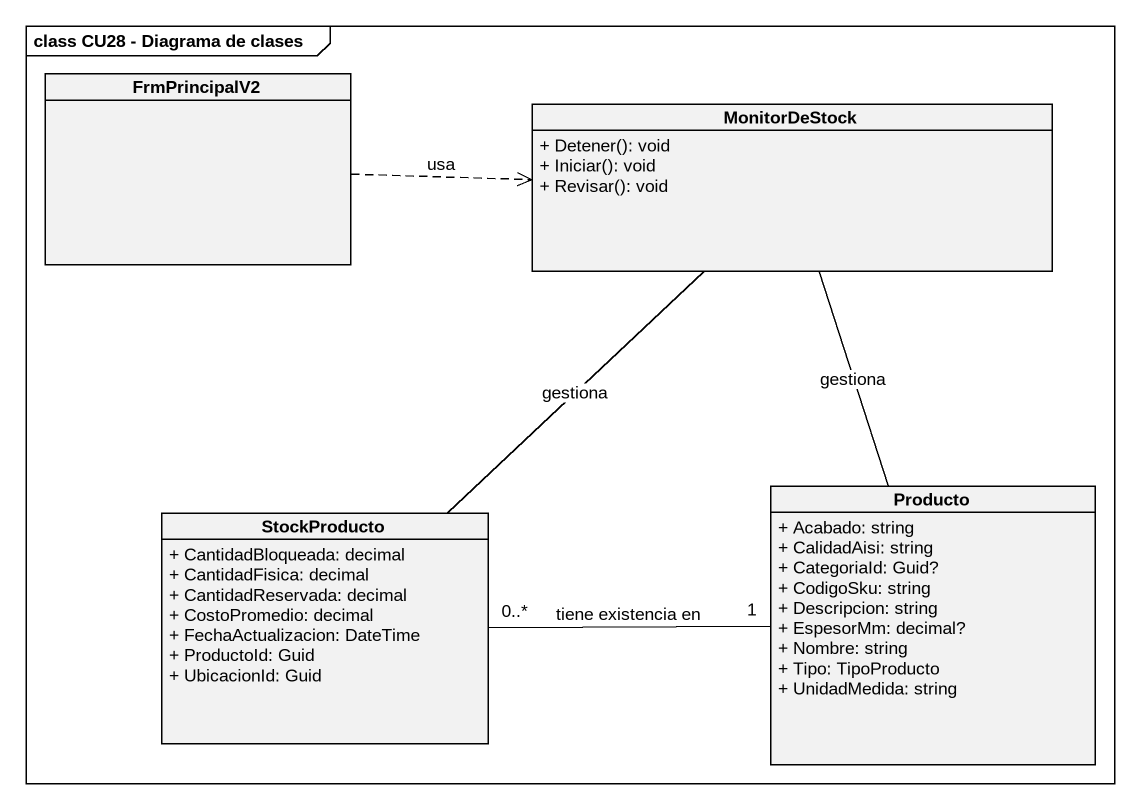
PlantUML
@startuml
mainframe class CU28 - Diagrama de clases
hide circle
hide empty members
skinparam classAttributeIconSize 0
class FrmPrincipalV2
class MonitorDeStock {
  + Detener(): void
  + Iniciar(): void
  + Revisar(): void
}
class StockProducto {
  + CantidadBloqueada: decimal
  + CantidadFisica: decimal
  + CantidadReservada: decimal
  + CostoPromedio: decimal
  + FechaActualizacion: DateTime
  + ProductoId: Guid
  + UbicacionId: Guid
}
class Producto {
  + Acabado: string
  + CalidadAisi: string
  + CategoriaId: Guid?
  + CodigoSku: string
  + Descripcion: string
  + EspesorMm: decimal?
  + Nombre: string
  + Tipo: TipoProducto
  + UnidadMedida: string
}
FrmPrincipalV2 .right.> MonitorDeStock : usa
MonitorDeStock -- StockProducto : gestiona
MonitorDeStock -- Producto : gestiona
Producto "1" -left- "0..*" StockProducto : tiene existencia en
@enduml
